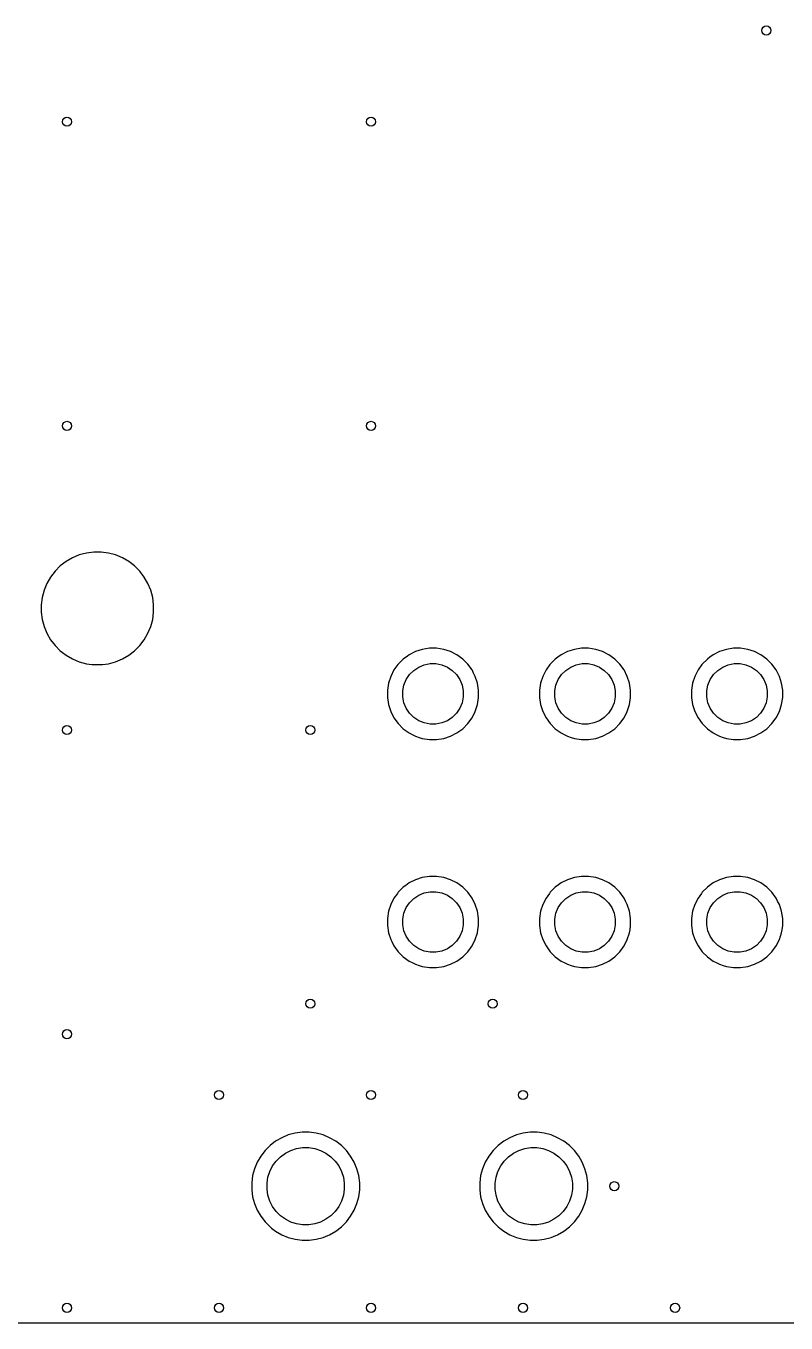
# Model space of a CAD drawing. Extents: x 0.5 to 99.5, y -99.5 to -0.5.
# Drawn here: x 48.65 to 73.65, y -99.5 to -56.85 of the extents above; entities that cross this region are included whole.
import ezdxf

# ---------------------------------------------------------------- set-up
doc = ezdxf.new("R2010")
doc.units = 0
doc.layers.add('BLACK', color=7, linetype='CONTINUOUS')

msp = doc.modelspace()

# ---------------------------------------------------------------- linework, layer by layer
at = {"layer": 'BLACK', "linetype": 'CONTINUOUS'}
for p, q in [((50.638214, -74.181156), (50.403895, -74.243942)), ((50.878711, -74.149495), (50.638214, -74.181156)), ((50.878712, -74.149495), (50.878711, -74.149495)), ((51.121288, -74.149495), (50.878712, -74.149495)), ((51.121289, -74.149495), (51.121288, -74.149495)), ((51.361785, -74.181156), (51.121289, -74.149495)), ((51.596104, -74.243942), (51.361785, -74.181156)), ((49.777256, -74.605734), (49.605739, -74.777251)), ((49.777263, -74.605728), (49.777256, -74.605734)), ((49.969706, -74.458062), (49.777263, -74.605728)), ((50.179785, -74.336772), (49.969706, -74.458062)), ((50.179794, -74.336768), (50.179785, -74.336772)), ((50.403895, -74.243942), (50.179794, -74.336768)), ((51.820205, -74.336768), (51.596104, -74.243942)), ((51.820212, -74.336771), (51.820205, -74.336768)), ((52.030289, -74.458059), (51.820212, -74.336771)), ((52.030292, -74.458061), (52.030289, -74.458059)), ((52.030293, -74.458062), (52.030292, -74.458061)), ((52.222736, -74.605728), (52.030293, -74.458062)), ((52.222743, -74.605734), (52.222736, -74.605728)), ((52.39426, -74.777251), (52.222743, -74.605734)), ((49.458067, -74.969701), (49.336777, -75.17978)), ((49.605733, -74.777258), (49.458067, -74.969701)), ((49.605739, -74.777251), (49.605733, -74.777258)), ((52.394265, -74.777257), (52.39426, -74.777251)), ((52.541936, -74.969706), (52.394265, -74.777257)), ((52.663224, -75.179783), (52.541936, -74.969706)), ((49.243947, -75.40389), (49.181161, -75.638209)), ((49.336773, -75.179789), (49.243947, -75.40389)), ((49.336777, -75.17978), (49.336773, -75.179789)), ((52.756054, -75.403895), (52.663224, -75.179783)), ((52.818838, -75.638206), (52.756054, -75.403895)), ((49.181161, -75.638209), (49.1495, -75.878706)), ((49.1495, -75.878706), (49.1495, -76.121283)), ((52.8505, -75.878707), (52.818838, -75.638206)), ((52.8505, -76.121283), (52.8505, -75.878707)), ((49.1495, -76.121283), (49.181161, -76.36178)), ((52.818838, -76.361784), (52.8505, -76.121283)), ((49.181161, -76.36178), (49.243947, -76.596099)), ((49.243947, -76.596099), (49.336773, -76.8202)), ((52.663224, -76.820207), (52.756054, -76.596095)), ((52.756054, -76.596095), (52.818838, -76.361784)), ((49.336773, -76.8202), (49.336776, -76.820207)), ((49.336776, -76.820207), (49.458064, -77.030284)), ((49.458064, -77.030284), (49.458066, -77.030287)), ((49.458066, -77.030287), (49.458067, -77.030288)), ((49.458067, -77.030288), (49.605733, -77.222731)), ((52.394265, -77.222733), (52.541936, -77.030284)), ((52.541936, -77.030284), (52.663224, -76.820207)), ((49.605733, -77.222731), (49.605739, -77.222738)), ((49.605739, -77.222738), (49.777256, -77.394255)), ((49.777256, -77.394255), (49.777263, -77.394261)), ((49.777263, -77.394261), (49.85636, -77.454954)), ((49.85636, -77.454954), (49.969711, -77.541931)), ((49.969711, -77.541931), (50.179788, -77.663219)), ((51.820212, -77.663219), (52.030289, -77.541931)), ((52.030289, -77.541931), (52.222738, -77.39426)), ((52.222738, -77.39426), (52.394265, -77.222733)), ((61.194619, -77.570169), (61.05999, -77.667983)), ((61.251066, -77.529157), (61.194619, -77.570169)), ((61.461503, -77.421933), (61.251066, -77.529157)), ((61.686131, -77.348946), (61.461503, -77.421933)), ((61.919403, -77.312), (61.686131, -77.348946)), ((61.919408, -77.312), (61.919403, -77.312)), ((62.155592, -77.312), (61.919408, -77.312)), ((62.155597, -77.312), (62.155592, -77.312)), ((62.388868, -77.348946), (62.155597, -77.312)), ((62.613496, -77.421933), (62.388868, -77.348946)), ((62.823933, -77.529157), (62.613496, -77.421933)), ((63.01501, -77.667983), (62.823933, -77.529157)), ((66.14205, -77.608363), (66.05999, -77.667984)), ((66.251066, -77.529158), (66.14205, -77.608363)), ((66.461503, -77.421934), (66.251066, -77.529158)), ((66.686131, -77.348947), (66.461503, -77.421934)), ((66.919403, -77.312001), (66.686131, -77.348947)), ((66.919408, -77.312001), (66.919403, -77.312001)), ((67.155592, -77.312001), (66.919408, -77.312001)), ((67.155597, -77.312001), (67.155592, -77.312001)), ((67.388868, -77.348947), (67.155597, -77.312001)), ((67.613496, -77.421934), (67.388868, -77.348947)), ((67.823931, -77.529157), (67.613496, -77.421934)), ((67.823933, -77.529158), (67.823931, -77.529157)), ((68.01501, -77.667984), (67.823933, -77.529158)), ((71.142049, -77.608363), (71.059989, -77.667984)), ((71.251065, -77.529158), (71.142049, -77.608363)), ((71.461502, -77.421934), (71.251065, -77.529158)), ((71.68613, -77.348947), (71.461502, -77.421934)), ((71.919402, -77.312001), (71.68613, -77.348947)), ((71.919407, -77.312001), (71.919402, -77.312001)), ((72.155591, -77.312001), (71.919407, -77.312001)), ((72.155596, -77.312001), (72.155591, -77.312001)), ((72.388867, -77.348947), (72.155596, -77.312001)), ((72.613495, -77.421934), (72.388867, -77.348947)), ((72.82393, -77.529157), (72.613495, -77.421934)), ((72.823932, -77.529158), (72.82393, -77.529157)), ((73.015009, -77.667984), (72.823932, -77.529158)), ((50.179788, -77.663219), (50.4039, -77.756049)), ((50.4039, -77.756049), (50.638211, -77.818833)), ((50.638211, -77.818833), (50.818586, -77.842579)), ((50.818586, -77.842579), (50.878711, -77.850495)), ((50.878711, -77.850495), (50.878712, -77.850495)), ((50.878712, -77.850495), (51.121289, -77.850495)), ((51.121289, -77.850495), (51.169388, -77.844162)), ((51.169388, -77.844162), (51.361789, -77.818833)), ((51.361789, -77.818833), (51.5961, -77.756049)), ((51.5961, -77.756049), (51.820212, -77.663219)), ((60.754157, -78.026066), (60.646933, -78.236503)), ((60.881718, -77.850495), (60.754157, -78.026066)), ((60.892983, -77.83499), (60.881718, -77.850495)), ((60.892985, -77.834988), (60.892983, -77.83499)), ((61.059987, -77.667985), (60.892985, -77.834987)), ((60.892985, -77.834987), (60.892985, -77.834988)), ((61.059988, -77.667985), (61.059987, -77.667985)), ((61.05999, -77.667983), (61.059988, -77.667985)), ((61.26449, -78.178107), (61.403107, -78.03949)), ((61.403107, -78.03949), (61.566103, -77.930579)), ((61.566103, -77.930579), (61.747215, -77.85556)), ((61.747215, -77.85556), (61.939483, -77.817315)), ((61.939483, -77.817315), (62.135517, -77.817315)), ((62.135517, -77.817315), (62.327785, -77.85556)), ((62.327785, -77.85556), (62.508897, -77.930579)), ((62.508897, -77.930579), (62.671893, -78.03949)), ((62.671893, -78.03949), (62.81051, -78.178107)), ((63.182017, -77.83499), (63.01501, -77.667983)), ((63.320843, -78.026067), (63.182017, -77.83499)), ((63.371502, -78.125491), (63.320843, -78.026067)), ((65.754157, -78.026067), (65.646933, -78.236504)), ((65.881719, -77.850495), (65.754157, -78.026067)), ((65.892983, -77.834991), (65.881719, -77.850495)), ((65.892985, -77.834989), (65.892983, -77.834991)), ((66.059987, -77.667986), (65.892985, -77.834988)), ((65.892985, -77.834988), (65.892985, -77.834989)), ((66.059988, -77.667986), (66.059987, -77.667986)), ((66.05999, -77.667984), (66.059988, -77.667986)), ((66.26449, -78.178108), (66.403107, -78.039491)), ((66.403107, -78.039491), (66.566103, -77.93058)), ((66.566103, -77.93058), (66.747215, -77.855561)), ((66.747215, -77.855561), (66.939483, -77.817316)), ((66.939483, -77.817316), (67.135517, -77.817316)), ((67.135517, -77.817316), (67.327785, -77.855561)), ((67.327785, -77.855561), (67.508897, -77.93058)), ((67.508897, -77.93058), (67.671893, -78.039491)), ((67.671893, -78.039491), (67.81051, -78.178108)), ((68.182017, -77.834991), (68.01501, -77.667984)), ((68.320842, -78.026067), (68.182017, -77.834991)), ((68.428066, -78.236504), (68.320842, -78.026067)), ((70.754156, -78.026067), (70.646932, -78.236504)), ((70.881718, -77.850495), (70.754156, -78.026067)), ((70.892982, -77.834991), (70.881718, -77.850495)), ((70.892984, -77.834989), (70.892982, -77.834991)), ((71.059986, -77.667986), (70.892984, -77.834988)), ((70.892984, -77.834988), (70.892984, -77.834989)), ((71.059987, -77.667986), (71.059986, -77.667986)), ((71.059989, -77.667984), (71.059987, -77.667986)), ((71.264489, -78.178108), (71.403106, -78.039491)), ((71.403106, -78.039491), (71.566102, -77.93058)), ((71.566102, -77.93058), (71.747214, -77.855561)), ((71.747214, -77.855561), (71.939482, -77.817316)), ((71.939482, -77.817316), (72.135516, -77.817316)), ((72.135516, -77.817316), (72.327784, -77.855561)), ((72.327784, -77.855561), (72.508896, -77.93058)), ((72.508896, -77.93058), (72.671892, -78.039491)), ((72.671892, -78.039491), (72.810509, -78.178108)), ((73.11166, -77.764635), (73.015009, -77.667984)), ((73.182016, -77.834991), (73.11166, -77.764635)), ((73.320841, -78.026066), (73.182016, -77.834991)), ((73.320841, -78.026067), (73.320841, -78.026066)), ((73.428065, -78.236504), (73.320841, -78.026067)), ((60.573946, -78.461131), (60.537, -78.694402)), ((60.646933, -78.236503), (60.573946, -78.461131)), ((61.08056, -78.522215), (61.155579, -78.341103)), ((61.155579, -78.341103), (61.26449, -78.178107)), ((62.81051, -78.178107), (62.919421, -78.341103)), ((62.919421, -78.341103), (62.99444, -78.522215)), ((63.428066, -78.236503), (63.371502, -78.125491)), ((63.501053, -78.461131), (63.428066, -78.236503)), ((63.538, -78.694402), (63.501053, -78.461131)), ((65.573946, -78.461132), (65.537, -78.694403)), ((65.646933, -78.236504), (65.573946, -78.461132)), ((66.08056, -78.522216), (66.155579, -78.341104)), ((66.155579, -78.341104), (66.26449, -78.178108)), ((67.81051, -78.178108), (67.919421, -78.341104)), ((67.919421, -78.341104), (67.99444, -78.522216)), ((68.501053, -78.461132), (68.428066, -78.236504)), ((68.538, -78.694403), (68.501053, -78.461132)), ((70.573945, -78.461132), (70.536999, -78.694403)), ((70.646932, -78.236504), (70.573945, -78.461132)), ((71.080559, -78.522216), (71.155578, -78.341104)), ((71.155578, -78.341104), (71.264489, -78.178108)), ((72.810509, -78.178108), (72.91942, -78.341104)), ((72.91942, -78.341104), (72.994439, -78.522216)), ((73.501052, -78.461132), (73.428065, -78.236504)), ((73.537999, -78.694403), (73.501052, -78.461132)), ((60.537, -78.694402), (60.537, -78.930597)), ((61.042315, -78.714483), (61.08056, -78.522215)), ((61.042315, -78.910517), (61.042315, -78.714483)), ((62.99444, -78.522215), (63.032685, -78.714483)), ((63.032685, -78.714483), (63.032685, -78.910517)), ((63.538, -78.694403), (63.538, -78.694402)), ((63.538, -78.930597), (63.538, -78.694403)), ((65.537, -78.694403), (65.537, -78.930598)), ((66.042315, -78.714484), (66.08056, -78.522216)), ((66.042315, -78.910518), (66.042315, -78.714484)), ((67.99444, -78.522216), (68.032685, -78.714484)), ((68.032685, -78.714484), (68.032685, -78.910518)), ((68.538, -78.930598), (68.538, -78.694403)), ((70.536999, -78.694403), (70.536999, -78.930598)), ((71.042314, -78.714484), (71.080559, -78.522216)), ((71.042314, -78.910518), (71.042314, -78.714484)), ((72.994439, -78.522216), (73.032684, -78.714484)), ((73.032684, -78.714484), (73.032684, -78.910518)), ((73.537999, -78.930598), (73.537999, -78.694403)), ((60.537, -78.930597), (60.573946, -79.163868)), ((60.573946, -79.163868), (60.646933, -79.388496)), ((61.08056, -79.102785), (61.042315, -78.910517)), ((61.155579, -79.283897), (61.08056, -79.102785)), ((61.26449, -79.446893), (61.155579, -79.283897)), ((62.919421, -79.283897), (62.81051, -79.446893)), ((62.99444, -79.102785), (62.919421, -79.283897)), ((63.032685, -78.910517), (62.99444, -79.102785)), ((63.428068, -79.388492), (63.501053, -79.163868)), ((63.501053, -79.163868), (63.538, -78.930597)), ((65.537, -78.930598), (65.573946, -79.163869)), ((65.573946, -79.163869), (65.646933, -79.388497)), ((66.08056, -79.102786), (66.042315, -78.910518)), ((66.155579, -79.283898), (66.08056, -79.102786)), ((66.26449, -79.446894), (66.155579, -79.283898)), ((67.919421, -79.283898), (67.81051, -79.446894)), ((67.99444, -79.102786), (67.919421, -79.283898)), ((68.032685, -78.910518), (67.99444, -79.102786)), ((68.428068, -79.388493), (68.501053, -79.163869)), ((68.501053, -79.163868), (68.538, -78.930598)), ((68.501053, -79.163869), (68.501053, -79.163868)), ((70.536999, -78.930598), (70.573945, -79.163869)), ((70.573945, -79.163869), (70.646932, -79.388497)), ((71.080559, -79.102786), (71.042314, -78.910518)), ((71.155578, -79.283898), (71.080559, -79.102786)), ((71.264489, -79.446894), (71.155578, -79.283898)), ((72.91942, -79.283898), (72.810509, -79.446894)), ((72.994439, -79.102786), (72.91942, -79.283898)), ((73.032684, -78.910518), (72.994439, -79.102786)), ((73.428067, -79.388493), (73.501052, -79.163869)), ((73.501052, -79.163868), (73.537999, -78.930598)), ((73.501052, -79.163869), (73.501052, -79.163868)), ((60.646933, -79.388496), (60.754157, -79.598933)), ((60.754157, -79.598933), (60.892983, -79.79001)), ((61.403107, -79.58551), (61.26449, -79.446893)), ((61.566103, -79.694421), (61.403107, -79.58551)), ((61.747215, -79.76944), (61.566103, -79.694421)), ((62.508897, -79.694421), (62.327785, -79.76944)), ((62.671893, -79.58551), (62.508897, -79.694421)), ((62.81051, -79.446893), (62.671893, -79.58551)), ((63.182017, -79.79001), (63.320843, -79.598933)), ((63.320843, -79.598933), (63.428068, -79.388492)), ((65.646933, -79.388497), (65.754156, -79.598933)), ((65.754156, -79.598933), (65.754157, -79.598934)), ((65.754157, -79.598934), (65.892983, -79.790011)), ((66.403107, -79.585511), (66.26449, -79.446894)), ((66.566103, -79.694422), (66.403107, -79.585511)), ((66.747215, -79.769441), (66.566103, -79.694422)), ((67.508897, -79.694422), (67.327785, -79.769441)), ((67.671893, -79.585511), (67.508897, -79.694422)), ((67.81051, -79.446894), (67.671893, -79.585511)), ((68.182017, -79.790011), (68.320843, -79.598934)), ((68.320843, -79.598934), (68.428068, -79.388493)), ((70.646932, -79.388497), (70.754155, -79.598933)), ((70.754155, -79.598933), (70.754156, -79.598934)), ((70.754156, -79.598934), (70.892982, -79.790011)), ((71.403106, -79.585511), (71.264489, -79.446894)), ((71.566102, -79.694422), (71.403106, -79.585511)), ((71.747214, -79.769441), (71.566102, -79.694422)), ((72.508896, -79.694422), (72.327784, -79.769441)), ((72.671892, -79.585511), (72.508896, -79.694422)), ((72.810509, -79.446894), (72.671892, -79.585511)), ((73.182016, -79.790011), (73.320842, -79.598934)), ((73.320842, -79.598934), (73.428067, -79.388493)), ((60.892983, -79.79001), (61.05999, -79.957017)), ((61.05999, -79.957017), (61.251067, -80.095843)), ((61.251067, -80.095843), (61.350491, -80.146502)), ((61.350491, -80.146502), (61.461503, -80.203066)), ((61.939483, -79.807685), (61.747215, -79.76944)), ((62.135517, -79.807685), (61.939483, -79.807685)), ((62.327785, -79.76944), (62.135517, -79.807685)), ((62.613492, -80.203068), (62.823933, -80.095843)), ((62.823933, -80.095843), (63.01501, -79.957017)), ((63.01501, -79.957017), (63.182017, -79.79001)), ((65.892983, -79.790011), (66.05999, -79.957018)), ((66.05999, -79.957018), (66.251067, -80.095844)), ((66.251067, -80.095844), (66.350491, -80.146503)), ((66.350491, -80.146503), (66.461503, -80.203067)), ((66.939483, -79.807686), (66.747215, -79.769441)), ((67.135517, -79.807686), (66.939483, -79.807686)), ((67.327785, -79.769441), (67.135517, -79.807686)), ((67.613492, -80.203069), (67.823933, -80.095844)), ((67.823933, -80.095844), (68.01501, -79.957018)), ((68.01501, -79.957018), (68.182017, -79.790011)), ((70.892982, -79.790011), (71.059989, -79.957018)), ((71.059989, -79.957018), (71.251066, -80.095844)), ((71.251066, -80.095844), (71.35049, -80.146503)), ((71.35049, -80.146503), (71.461502, -80.203067)), ((71.939482, -79.807686), (71.747214, -79.769441)), ((72.135516, -79.807686), (71.939482, -79.807686)), ((72.327784, -79.769441), (72.135516, -79.807686)), ((72.613491, -80.203069), (72.823932, -80.095844)), ((72.823932, -80.095844), (73.015009, -79.957018)), ((73.015009, -79.957018), (73.182016, -79.790011)), ((61.461503, -80.203066), (61.461505, -80.203066)), ((61.461505, -80.203066), (61.461508, -80.203068)), ((61.461508, -80.203068), (61.581912, -80.242189)), ((61.581912, -80.242189), (61.686131, -80.276053)), ((61.686131, -80.276053), (61.919403, -80.313)), ((61.919403, -80.313), (61.919408, -80.313)), ((61.919408, -80.313), (62.155597, -80.313)), ((62.155597, -80.313), (62.388868, -80.276053)), ((62.388868, -80.276053), (62.613492, -80.203068)), ((66.461503, -80.203067), (66.461505, -80.203067)), ((66.461505, -80.203067), (66.461508, -80.203069)), ((66.461508, -80.203069), (66.581912, -80.24219)), ((66.581912, -80.24219), (66.686131, -80.276054)), ((66.686131, -80.276054), (66.919403, -80.313001)), ((66.919403, -80.313001), (66.919408, -80.313001)), ((66.919408, -80.313001), (67.155597, -80.313001)), ((67.155597, -80.313001), (67.388868, -80.276054)), ((67.388868, -80.276054), (67.388871, -80.276053)), ((67.388871, -80.276053), (67.613492, -80.203069)), ((71.461502, -80.203067), (71.461504, -80.203067)), ((71.461504, -80.203067), (71.461507, -80.203069)), ((71.461507, -80.203069), (71.581911, -80.24219)), ((71.581911, -80.24219), (71.68613, -80.276054)), ((71.68613, -80.276054), (71.919402, -80.313001)), ((71.919402, -80.313001), (71.919407, -80.313001)), ((71.919407, -80.313001), (72.155596, -80.313001)), ((72.155596, -80.313001), (72.388867, -80.276054)), ((72.388867, -80.276054), (72.38887, -80.276053)), ((72.38887, -80.276053), (72.613491, -80.203069)), ((61.686131, -84.848946), (61.461503, -84.921933)), ((61.919403, -84.812), (61.686131, -84.848946)), ((61.919408, -84.812), (61.919403, -84.812)), ((62.155592, -84.812), (61.919408, -84.812)), ((62.155597, -84.812), (62.155592, -84.812)), ((62.388868, -84.848946), (62.155597, -84.812)), ((62.613496, -84.921933), (62.388868, -84.848946)), ((66.686131, -84.848945), (66.461503, -84.921932)), ((66.919403, -84.811999), (66.686131, -84.848945)), ((66.919408, -84.811999), (66.919403, -84.811999)), ((67.155592, -84.811999), (66.919408, -84.811999)), ((67.155597, -84.811999), (67.155592, -84.811999)), ((67.388868, -84.848945), (67.155597, -84.811999)), ((67.613496, -84.921932), (67.388868, -84.848945)), ((71.686131, -84.848945), (71.461503, -84.921932)), ((71.919403, -84.811999), (71.686131, -84.848945)), ((71.919408, -84.811999), (71.919403, -84.811999)), ((72.155592, -84.811999), (71.919408, -84.811999)), ((72.155597, -84.811999), (72.155592, -84.811999)), ((72.388868, -84.848945), (72.155597, -84.811999)), ((72.613496, -84.921932), (72.388868, -84.848945)), ((61.059987, -85.167985), (60.892985, -85.334987)), ((61.059988, -85.167985), (61.059987, -85.167985)), ((61.05999, -85.167983), (61.059988, -85.167985)), ((61.14205, -85.108362), (61.05999, -85.167983)), ((61.251066, -85.029157), (61.14205, -85.108362)), ((61.461503, -84.921933), (61.251066, -85.029157)), ((62.823931, -85.029156), (62.613496, -84.921933)), ((62.823933, -85.029157), (62.823931, -85.029156)), ((63.01501, -85.167983), (62.823933, -85.029157)), ((63.182017, -85.33499), (63.01501, -85.167983)), ((66.059987, -85.167984), (65.892985, -85.334986)), ((66.059988, -85.167984), (66.059987, -85.167984)), ((66.05999, -85.167982), (66.059988, -85.167984)), ((66.160511, -85.094949), (66.05999, -85.167982)), ((66.251066, -85.029156), (66.160511, -85.094949)), ((66.461503, -84.921932), (66.251066, -85.029156)), ((67.823933, -85.029156), (67.613496, -84.921932)), ((68.01501, -85.167982), (67.823933, -85.029156)), ((68.182017, -85.334989), (68.01501, -85.167982)), ((71.059987, -85.167984), (70.892985, -85.334986)), ((71.059988, -85.167984), (71.059987, -85.167984)), ((71.05999, -85.167982), (71.059988, -85.167984)), ((71.160511, -85.094949), (71.05999, -85.167982)), ((71.251066, -85.029156), (71.160511, -85.094949)), ((71.461503, -84.921932), (71.251066, -85.029156)), ((72.823933, -85.029156), (72.613496, -84.921932)), ((73.01501, -85.167982), (72.823933, -85.029156)), ((73.182017, -85.334989), (73.01501, -85.167982)), ((60.754157, -85.526066), (60.646933, -85.736503)), ((60.867396, -85.370208), (60.754157, -85.526066)), ((60.892983, -85.33499), (60.867396, -85.370208)), ((60.892985, -85.334988), (60.892983, -85.33499)), ((60.892985, -85.334987), (60.892985, -85.334988)), ((61.155579, -85.841103), (61.26449, -85.678107)), ((61.26449, -85.678107), (61.403107, -85.53949)), ((61.403107, -85.53949), (61.566103, -85.430579)), ((61.566103, -85.430579), (61.747215, -85.35556)), ((61.747215, -85.35556), (61.939483, -85.317315)), ((61.939483, -85.317315), (62.135517, -85.317315)), ((62.135517, -85.317315), (62.327785, -85.35556)), ((62.327785, -85.35556), (62.508897, -85.430579)), ((62.508897, -85.430579), (62.671893, -85.53949)), ((62.671893, -85.53949), (62.81051, -85.678107)), ((62.81051, -85.678107), (62.919421, -85.841103)), ((63.320842, -85.526066), (63.182017, -85.33499)), ((63.428066, -85.736503), (63.320842, -85.526066)), ((65.754157, -85.526065), (65.646933, -85.736502)), ((65.867395, -85.370208), (65.754157, -85.526065)), ((65.892983, -85.334989), (65.867395, -85.370208)), ((65.892985, -85.334987), (65.892983, -85.334989)), ((65.892985, -85.334986), (65.892985, -85.334987)), ((66.155579, -85.841102), (66.26449, -85.678106)), ((66.26449, -85.678106), (66.403107, -85.539489)), ((66.403107, -85.539489), (66.566103, -85.430578)), ((66.566103, -85.430578), (66.747215, -85.355559)), ((66.747215, -85.355559), (66.939483, -85.317314)), ((66.939483, -85.317314), (67.135517, -85.317314)), ((67.135517, -85.317314), (67.327785, -85.355559)), ((67.327785, -85.355559), (67.508897, -85.430578)), ((67.508897, -85.430578), (67.671893, -85.539489)), ((67.671893, -85.539489), (67.81051, -85.678106)), ((67.81051, -85.678106), (67.919421, -85.841102)), ((68.320843, -85.526066), (68.182017, -85.334989)), ((68.371502, -85.62549), (68.320843, -85.526066)), ((68.428066, -85.736502), (68.371502, -85.62549)), ((70.754157, -85.526065), (70.646933, -85.736502)), ((70.867395, -85.370208), (70.754157, -85.526065)), ((70.892983, -85.334989), (70.867395, -85.370208)), ((70.892985, -85.334987), (70.892983, -85.334989)), ((70.892985, -85.334986), (70.892985, -85.334987)), ((71.155579, -85.841102), (71.26449, -85.678106)), ((71.26449, -85.678106), (71.403107, -85.539489)), ((71.403107, -85.539489), (71.566103, -85.430578)), ((71.566103, -85.430578), (71.747215, -85.355559)), ((71.747215, -85.355559), (71.939483, -85.317314)), ((71.939483, -85.317314), (72.135517, -85.317314)), ((72.135517, -85.317314), (72.327785, -85.355559)), ((72.327785, -85.355559), (72.508897, -85.430578)), ((72.508897, -85.430578), (72.671893, -85.539489)), ((72.671893, -85.539489), (72.81051, -85.678106)), ((72.81051, -85.678106), (72.919421, -85.841102)), ((73.320843, -85.526066), (73.182017, -85.334989)), ((73.371502, -85.62549), (73.320843, -85.526066)), ((73.428066, -85.736502), (73.371502, -85.62549)), ((60.573946, -85.961131), (60.537, -86.194402)), ((60.646933, -85.736503), (60.573946, -85.961131)), ((61.042315, -86.214483), (61.08056, -86.022215)), ((61.08056, -86.022215), (61.155579, -85.841103)), ((62.919421, -85.841103), (62.99444, -86.022215)), ((62.99444, -86.022215), (63.032685, -86.214483)), ((63.501053, -85.961131), (63.428066, -85.736503)), ((63.538, -86.194401), (63.501053, -85.961131)), ((65.573946, -85.96113), (65.537, -86.194401)), ((65.646933, -85.736502), (65.573946, -85.96113)), ((66.042315, -86.214482), (66.08056, -86.022214)), ((66.08056, -86.022214), (66.155579, -85.841102)), ((67.919421, -85.841102), (67.99444, -86.022214)), ((67.99444, -86.022214), (68.032685, -86.214482)), ((68.501053, -85.96113), (68.428066, -85.736502)), ((68.538, -86.194401), (68.501053, -85.96113)), ((70.573946, -85.96113), (70.537, -86.194401)), ((70.646933, -85.736502), (70.573946, -85.96113)), ((71.042315, -86.214482), (71.08056, -86.022214)), ((71.08056, -86.022214), (71.155579, -85.841102)), ((72.919421, -85.841102), (72.99444, -86.022214)), ((72.99444, -86.022214), (73.032685, -86.214482)), ((73.501053, -85.96113), (73.428066, -85.736502)), ((73.538, -86.194401), (73.501053, -85.96113)), ((60.537, -86.194402), (60.537, -86.430597)), ((60.537, -86.430597), (60.573946, -86.663868)), ((61.042315, -86.410517), (61.042315, -86.214483)), ((61.08056, -86.602785), (61.042315, -86.410517)), ((63.032685, -86.410517), (62.99444, -86.602785)), ((63.032685, -86.214483), (63.032685, -86.410517)), ((63.501053, -86.663868), (63.516516, -86.566239)), ((63.516516, -86.566239), (63.538, -86.430597)), ((63.538, -86.194402), (63.538, -86.194401)), ((63.538, -86.430597), (63.538, -86.194402)), ((65.537, -86.194401), (65.537, -86.430596)), ((65.537, -86.430596), (65.573946, -86.663867)), ((66.042315, -86.410516), (66.042315, -86.214482)), ((66.08056, -86.602784), (66.042315, -86.410516)), ((68.032685, -86.410516), (67.99444, -86.602784)), ((68.032685, -86.214482), (68.032685, -86.410516)), ((68.501053, -86.663867), (68.516516, -86.566239)), ((68.516516, -86.566239), (68.538, -86.430596)), ((68.538, -86.430596), (68.538, -86.194401)), ((70.537, -86.194401), (70.537, -86.430596)), ((70.537, -86.430596), (70.573946, -86.663867)), ((71.042315, -86.410516), (71.042315, -86.214482)), ((71.08056, -86.602784), (71.042315, -86.410516)), ((73.032685, -86.410516), (72.99444, -86.602784)), ((73.032685, -86.214482), (73.032685, -86.410516)), ((73.501053, -86.663867), (73.516516, -86.566239)), ((73.516516, -86.566239), (73.538, -86.430596)), ((73.538, -86.194402), (73.538, -86.194401)), ((73.538, -86.430596), (73.538, -86.194402)), ((60.573946, -86.663868), (60.646933, -86.888496)), ((60.646933, -86.888496), (60.682254, -86.957816)), ((60.682254, -86.957816), (60.754157, -87.098933)), ((61.155579, -86.783897), (61.08056, -86.602785)), ((61.26449, -86.946893), (61.155579, -86.783897)), ((61.403107, -87.08551), (61.26449, -86.946893)), ((62.81051, -86.946893), (62.671893, -87.08551)), ((62.919421, -86.783897), (62.81051, -86.946893)), ((62.99444, -86.602785), (62.919421, -86.783897)), ((63.320843, -87.098933), (63.428068, -86.888492)), ((63.428068, -86.888492), (63.501053, -86.663868)), ((65.573946, -86.663867), (65.646933, -86.888495)), ((65.646933, -86.888495), (65.754157, -87.098932)), ((66.155579, -86.783896), (66.08056, -86.602784)), ((66.26449, -86.946892), (66.155579, -86.783896)), ((66.403107, -87.085509), (66.26449, -86.946892)), ((67.81051, -86.946892), (67.671893, -87.085509)), ((67.919421, -86.783896), (67.81051, -86.946892)), ((67.99444, -86.602784), (67.919421, -86.783896)), ((68.320843, -87.098932), (68.428068, -86.888491)), ((68.428068, -86.888491), (68.501053, -86.663867)), ((70.573946, -86.663867), (70.646933, -86.888495)), ((70.646933, -86.888495), (70.754157, -87.098932)), ((71.155579, -86.783896), (71.08056, -86.602784)), ((71.26449, -86.946892), (71.155579, -86.783896)), ((71.403107, -87.085509), (71.26449, -86.946892)), ((72.81051, -86.946892), (72.671893, -87.085509)), ((72.919421, -86.783896), (72.81051, -86.946892)), ((72.99444, -86.602784), (72.919421, -86.783896)), ((73.320843, -87.098932), (73.428068, -86.888491)), ((73.428068, -86.888491), (73.501053, -86.663867)), ((60.754157, -87.098933), (60.892983, -87.29001)), ((60.892983, -87.29001), (61.05999, -87.457017)), ((61.566103, -87.194421), (61.403107, -87.08551)), ((61.747215, -87.26944), (61.566103, -87.194421)), ((61.939483, -87.307685), (61.747215, -87.26944)), ((62.135517, -87.307685), (61.939483, -87.307685)), ((62.327785, -87.26944), (62.135517, -87.307685)), ((62.508897, -87.194421), (62.327785, -87.26944)), ((62.671893, -87.08551), (62.508897, -87.194421)), ((63.01501, -87.457017), (63.182017, -87.29001)), ((63.182017, -87.29001), (63.320843, -87.098933)), ((65.754157, -87.098932), (65.892983, -87.290009)), ((65.892983, -87.290009), (66.05999, -87.457016)), ((66.566103, -87.19442), (66.403107, -87.085509)), ((66.747215, -87.269439), (66.566103, -87.19442)), ((66.939483, -87.307684), (66.747215, -87.269439)), ((67.135517, -87.307684), (66.939483, -87.307684)), ((67.327785, -87.269439), (67.135517, -87.307684)), ((67.508897, -87.19442), (67.327785, -87.269439)), ((67.671893, -87.085509), (67.508897, -87.19442)), ((68.01501, -87.457016), (68.182017, -87.290009)), ((68.182017, -87.290009), (68.320843, -87.098932)), ((70.754157, -87.098932), (70.892983, -87.290009)), ((70.892983, -87.290009), (71.05999, -87.457016)), ((71.566103, -87.19442), (71.403107, -87.085509)), ((71.747215, -87.269439), (71.566103, -87.19442)), ((71.939483, -87.307684), (71.747215, -87.269439)), ((72.135517, -87.307684), (71.939483, -87.307684)), ((72.327785, -87.269439), (72.135517, -87.307684)), ((72.508897, -87.19442), (72.327785, -87.269439)), ((72.671893, -87.085509), (72.508897, -87.19442)), ((73.01501, -87.457016), (73.182017, -87.290009)), ((73.182017, -87.290009), (73.320843, -87.098932)), ((61.05999, -87.457017), (61.251067, -87.595843)), ((61.251067, -87.595843), (61.350491, -87.646502)), ((61.350491, -87.646502), (61.461503, -87.703066)), ((61.461503, -87.703066), (61.461505, -87.703066)), ((61.461505, -87.703066), (61.461508, -87.703068)), ((61.461508, -87.703068), (61.581912, -87.742189)), ((61.581912, -87.742189), (61.686131, -87.776053)), ((61.686131, -87.776053), (61.919403, -87.813)), ((61.919403, -87.813), (61.919408, -87.813)), ((61.919408, -87.813), (62.155597, -87.813)), ((62.155597, -87.813), (62.388868, -87.776053)), ((62.388868, -87.776053), (62.388871, -87.776052)), ((62.388871, -87.776052), (62.613492, -87.703068)), ((62.613492, -87.703068), (62.823933, -87.595843)), ((62.823933, -87.595843), (63.01501, -87.457017)), ((66.05999, -87.457016), (66.251067, -87.595842)), ((66.251067, -87.595842), (66.350491, -87.646501)), ((66.350491, -87.646501), (66.461503, -87.703065)), ((66.461503, -87.703065), (66.461505, -87.703065)), ((66.461505, -87.703065), (66.461508, -87.703067)), ((66.461508, -87.703067), (66.581912, -87.742188)), ((66.581912, -87.742188), (66.686131, -87.776052)), ((66.686131, -87.776052), (66.919403, -87.812999)), ((66.919403, -87.812999), (66.919408, -87.812999)), ((66.919408, -87.812999), (67.155597, -87.812999)), ((67.155597, -87.812999), (67.388868, -87.776052)), ((67.388868, -87.776052), (67.613492, -87.703067)), ((67.613492, -87.703067), (67.823933, -87.595842)), ((67.823933, -87.595842), (68.01501, -87.457016)), ((71.05999, -87.457016), (71.251067, -87.595842)), ((71.251067, -87.595842), (71.350491, -87.646501)), ((71.350491, -87.646501), (71.461503, -87.703065)), ((71.461503, -87.703065), (71.461505, -87.703065)), ((71.461505, -87.703065), (71.461508, -87.703067)), ((71.461508, -87.703067), (71.581912, -87.742188)), ((71.581912, -87.742188), (71.686131, -87.776052)), ((71.686131, -87.776052), (71.919403, -87.812999)), ((71.919403, -87.812999), (71.919408, -87.812999)), ((71.919408, -87.812999), (72.155597, -87.812999)), ((72.155597, -87.812999), (72.388868, -87.776052)), ((72.388868, -87.776052), (72.613492, -87.703067)), ((72.613492, -87.703067), (72.823933, -87.595842)), ((72.823933, -87.595842), (73.01501, -87.457016)), ((57.278052, -93.31512), (57.063039, -93.40418)), ((57.502877, -93.254878), (57.278052, -93.31512)), ((57.733617, -93.224501), (57.502877, -93.254878)), ((57.733622, -93.2245), (57.733617, -93.224501)), ((57.733628, -93.2245), (57.733622, -93.2245)), ((57.966372, -93.2245), (57.733628, -93.2245)), ((57.966377, -93.2245), (57.966372, -93.2245)), ((57.966382, -93.224501), (57.966377, -93.2245)), ((58.197122, -93.254878), (57.966382, -93.224501)), ((58.421947, -93.31512), (58.197122, -93.254878)), ((58.63696, -93.40418), (58.421947, -93.31512)), ((64.778052, -93.31512), (64.563039, -93.40418)), ((65.002877, -93.254878), (64.778052, -93.31512)), ((65.233617, -93.224501), (65.002877, -93.254878)), ((65.233622, -93.2245), (65.233617, -93.224501)), ((65.233628, -93.2245), (65.233622, -93.2245)), ((65.466372, -93.2245), (65.233628, -93.2245)), ((65.466377, -93.2245), (65.466372, -93.2245)), ((65.466382, -93.224501), (65.466377, -93.2245)), ((65.697122, -93.254878), (65.466382, -93.224501)), ((65.921947, -93.31512), (65.697122, -93.254878)), ((66.13696, -93.40418), (65.921947, -93.31512)), ((56.512242, -93.82682), (56.370564, -94.011459)), ((56.512248, -93.826813), (56.512242, -93.82682)), ((56.676813, -93.662248), (56.512248, -93.826813)), ((56.67682, -93.662242), (56.676813, -93.662248)), ((56.861459, -93.520564), (56.67682, -93.662242)), ((56.861475, -93.520553), (56.861459, -93.520564)), ((57.063023, -93.404188), (56.861475, -93.520553)), ((57.063039, -93.40418), (57.063023, -93.404188)), ((57.183814, -93.912884), (57.362079, -93.822054)), ((57.362079, -93.822054), (57.552357, -93.760228)), ((57.552357, -93.760228), (57.749965, -93.72893)), ((57.749965, -93.72893), (57.950035, -93.72893)), ((57.950035, -93.72893), (58.147643, -93.760228)), ((58.147643, -93.760228), (58.337921, -93.822054)), ((58.337921, -93.822054), (58.516186, -93.912884)), ((58.636976, -93.404188), (58.63696, -93.40418)), ((58.838524, -93.520553), (58.636976, -93.404188)), ((58.838527, -93.520555), (58.838524, -93.520553)), ((58.838532, -93.520558), (58.838527, -93.520555)), ((58.838538, -93.520562), (58.838532, -93.520558)), ((58.83854, -93.520564), (58.838538, -93.520562)), ((59.023179, -93.662242), (58.83854, -93.520564)), ((59.023186, -93.662248), (59.023179, -93.662242)), ((59.187751, -93.826813), (59.023186, -93.662248)), ((59.187756, -93.826819), (59.187751, -93.826813)), ((59.329442, -94.011468), (59.187756, -93.826819)), ((64.012242, -93.82682), (63.870564, -94.011459)), ((64.012248, -93.826813), (64.012242, -93.82682)), ((64.176813, -93.662248), (64.012248, -93.826813)), ((64.17682, -93.662242), (64.176813, -93.662248)), ((64.361459, -93.520564), (64.17682, -93.662242)), ((64.361475, -93.520553), (64.361459, -93.520564)), ((64.563023, -93.404188), (64.361475, -93.520553)), ((64.563039, -93.40418), (64.563023, -93.404188)), ((64.683814, -93.912884), (64.862079, -93.822054)), ((64.862079, -93.822054), (65.052357, -93.760228)), ((65.052357, -93.760228), (65.249965, -93.72893)), ((65.249965, -93.72893), (65.450035, -93.72893)), ((65.450035, -93.72893), (65.647643, -93.760228)), ((65.647643, -93.760228), (65.837921, -93.822054)), ((65.837921, -93.822054), (66.016186, -93.912884)), ((66.136976, -93.404188), (66.13696, -93.40418)), ((66.338524, -93.520553), (66.136976, -93.404188)), ((66.338527, -93.520555), (66.338524, -93.520553)), ((66.338532, -93.520558), (66.338527, -93.520555)), ((66.338538, -93.520562), (66.338532, -93.520558)), ((66.33854, -93.520564), (66.338538, -93.520562)), ((66.523179, -93.662242), (66.33854, -93.520564)), ((66.523186, -93.662248), (66.523179, -93.662242)), ((66.687751, -93.826813), (66.523186, -93.662248)), ((66.687756, -93.826819), (66.687751, -93.826813)), ((66.829442, -94.011468), (66.687756, -93.826819)), ((56.25418, -94.213039), (56.16512, -94.428052)), ((56.254188, -94.213023), (56.25418, -94.213039)), ((56.370553, -94.011475), (56.254188, -94.213023)), ((56.370564, -94.011459), (56.370553, -94.011475)), ((56.762884, -94.333814), (56.880482, -94.171954)), ((56.880482, -94.171954), (57.021954, -94.030482)), ((57.021954, -94.030482), (57.183814, -93.912884)), ((58.516186, -93.912884), (58.678046, -94.030482)), ((58.678046, -94.030482), (58.819518, -94.171954)), ((58.819518, -94.171954), (58.937116, -94.333814)), ((59.329446, -94.011475), (59.329442, -94.011468)), ((59.445811, -94.213023), (59.329446, -94.011475)), ((59.445819, -94.213039), (59.445811, -94.213023)), ((59.534879, -94.428052), (59.445819, -94.213039)), ((63.75418, -94.213039), (63.66512, -94.428052)), ((63.754188, -94.213023), (63.75418, -94.213039)), ((63.870553, -94.011475), (63.754188, -94.213023)), ((63.870564, -94.011459), (63.870553, -94.011475)), ((64.262884, -94.333814), (64.380482, -94.171954)), ((64.380482, -94.171954), (64.521954, -94.030482)), ((64.521954, -94.030482), (64.683814, -93.912884)), ((66.016186, -93.912884), (66.178046, -94.030482)), ((66.178046, -94.030482), (66.319518, -94.171954)), ((66.319518, -94.171954), (66.437116, -94.333814)), ((66.829446, -94.011475), (66.829442, -94.011468)), ((66.945811, -94.213023), (66.829446, -94.011475)), ((66.945819, -94.213039), (66.945811, -94.213023)), ((67.034879, -94.428052), (66.945819, -94.213039)), ((56.104878, -94.652877), (56.074501, -94.883617)), ((56.16512, -94.428052), (56.104878, -94.652877)), ((56.610228, -94.702357), (56.672054, -94.512079)), ((56.672054, -94.512079), (56.762884, -94.333814)), ((58.937116, -94.333814), (59.027946, -94.512079)), ((59.027946, -94.512079), (59.089772, -94.702357)), ((59.534882, -94.42806), (59.534879, -94.428052)), ((59.595121, -94.652874), (59.534882, -94.42806)), ((59.6255, -94.883628), (59.595121, -94.652874)), ((63.604878, -94.652877), (63.574501, -94.883617)), ((63.66512, -94.428052), (63.604878, -94.652877)), ((64.110228, -94.702357), (64.172054, -94.512079)), ((64.172054, -94.512079), (64.262884, -94.333814)), ((66.437116, -94.333814), (66.527946, -94.512079)), ((66.527946, -94.512079), (66.589772, -94.702357)), ((67.034882, -94.42806), (67.034879, -94.428052)), ((67.095121, -94.652874), (67.034882, -94.42806)), ((67.1255, -94.883628), (67.095121, -94.652874)), ((56.074501, -94.883617), (56.0745, -94.883634)), ((56.0745, -94.883634), (56.0745, -95.116365)), ((56.57893, -94.899965), (56.610228, -94.702357)), ((56.57893, -95.100035), (56.57893, -94.899965)), ((56.610228, -95.297643), (56.57893, -95.100035)), ((59.089772, -94.702357), (59.12107, -94.899965)), ((59.12107, -95.100035), (59.089772, -95.297643)), ((59.12107, -94.899965), (59.12107, -95.100035)), ((59.6255, -94.883634), (59.6255, -94.883628)), ((59.6255, -95.116372), (59.6255, -94.883634)), ((63.574501, -94.883617), (63.5745, -94.883634)), ((63.5745, -94.883634), (63.5745, -95.116365)), ((64.07893, -94.899965), (64.110228, -94.702357)), ((64.07893, -95.100035), (64.07893, -94.899965)), ((64.110228, -95.297643), (64.07893, -95.100035)), ((66.589772, -94.702357), (66.62107, -94.899965)), ((66.62107, -95.100035), (66.589772, -95.297643)), ((66.62107, -94.899965), (66.62107, -95.100035)), ((67.1255, -94.883634), (67.1255, -94.883628)), ((67.1255, -95.116372), (67.1255, -94.883634)), ((56.0745, -95.116365), (56.074501, -95.116382)), ((56.074501, -95.116382), (56.104878, -95.347122)), ((56.104878, -95.347122), (56.16512, -95.571947)), ((56.672054, -95.487921), (56.610228, -95.297643)), ((56.762884, -95.666186), (56.672054, -95.487921)), ((59.027946, -95.487921), (58.937116, -95.666186)), ((59.089772, -95.297643), (59.027946, -95.487921)), ((59.534882, -95.57194), (59.595121, -95.347126)), ((59.595121, -95.347126), (59.6255, -95.116372)), ((63.5745, -95.116365), (63.574501, -95.116382)), ((63.574501, -95.116382), (63.604878, -95.347122)), ((63.604878, -95.347122), (63.66512, -95.571947)), ((64.172054, -95.487921), (64.110228, -95.297643)), ((64.262884, -95.666186), (64.172054, -95.487921)), ((66.527946, -95.487921), (66.437116, -95.666186)), ((66.589772, -95.297643), (66.527946, -95.487921)), ((67.034882, -95.57194), (67.095121, -95.347126)), ((67.095121, -95.347126), (67.1255, -95.116372)), ((56.16512, -95.571947), (56.25418, -95.78696)), ((56.25418, -95.78696), (56.254188, -95.786976)), ((56.254188, -95.786976), (56.370553, -95.988524)), ((56.880482, -95.828046), (56.762884, -95.666186)), ((57.021954, -95.969518), (56.880482, -95.828046)), ((58.819518, -95.828046), (58.678046, -95.969518)), ((58.937116, -95.666186), (58.819518, -95.828046)), ((59.329442, -95.988532), (59.445815, -95.786969)), ((59.445815, -95.786969), (59.534882, -95.57194)), ((63.66512, -95.571947), (63.75418, -95.78696)), ((63.75418, -95.78696), (63.754188, -95.786976)), ((63.754188, -95.786976), (63.870553, -95.988524)), ((64.380482, -95.828046), (64.262884, -95.666186)), ((64.521954, -95.969518), (64.380482, -95.828046)), ((66.319518, -95.828046), (66.178046, -95.969518)), ((66.437116, -95.666186), (66.319518, -95.828046)), ((66.829442, -95.988532), (66.945815, -95.786969)), ((66.945815, -95.786969), (67.034882, -95.57194)), ((56.370553, -95.988524), (56.370564, -95.98854)), ((56.370564, -95.98854), (56.512242, -96.173179)), ((56.512242, -96.173179), (56.512248, -96.173186)), ((56.512248, -96.173186), (56.676813, -96.337751)), ((56.676813, -96.337751), (56.67682, -96.337757)), ((56.67682, -96.337757), (56.730194, -96.378712)), ((56.730194, -96.378712), (56.861468, -96.479442)), ((57.183814, -96.087116), (57.021954, -95.969518)), ((57.362079, -96.177946), (57.183814, -96.087116)), ((57.552357, -96.239772), (57.362079, -96.177946)), ((57.749965, -96.27107), (57.552357, -96.239772)), ((57.950035, -96.27107), (57.749965, -96.27107)), ((58.147643, -96.239772), (57.950035, -96.27107)), ((58.337921, -96.177946), (58.147643, -96.239772)), ((58.516186, -96.087116), (58.337921, -96.177946)), ((58.678046, -95.969518), (58.516186, -96.087116)), ((58.838532, -96.479442), (59.023181, -96.337756)), ((59.023181, -96.337756), (59.187756, -96.173181)), ((59.187756, -96.173181), (59.329442, -95.988532)), ((63.870553, -95.988524), (63.870564, -95.98854)), ((63.870564, -95.98854), (64.012242, -96.173179)), ((64.012242, -96.173179), (64.012248, -96.173186)), ((64.012248, -96.173186), (64.176813, -96.337751)), ((64.176813, -96.337751), (64.17682, -96.337757)), ((64.17682, -96.337757), (64.230194, -96.378712)), ((64.230194, -96.378712), (64.361468, -96.479442)), ((64.683814, -96.087116), (64.521954, -95.969518)), ((64.862079, -96.177946), (64.683814, -96.087116)), ((65.052357, -96.239772), (64.862079, -96.177946)), ((65.249965, -96.27107), (65.052357, -96.239772)), ((65.450035, -96.27107), (65.249965, -96.27107)), ((65.647643, -96.239772), (65.450035, -96.27107)), ((65.837921, -96.177946), (65.647643, -96.239772)), ((66.016186, -96.087116), (65.837921, -96.177946)), ((66.178046, -95.969518), (66.016186, -96.087116)), ((66.338532, -96.479442), (66.523181, -96.337756)), ((66.523181, -96.337756), (66.687756, -96.173181)), ((66.687756, -96.173181), (66.829442, -95.988532)), ((56.861468, -96.479442), (56.861475, -96.479446)), ((56.861475, -96.479446), (57.063023, -96.595811)), ((57.063023, -96.595811), (57.063039, -96.595819)), ((57.063039, -96.595819), (57.278052, -96.684879)), ((57.278052, -96.684879), (57.278054, -96.684879)), ((57.278054, -96.684879), (57.27806, -96.684882)), ((57.27806, -96.684882), (57.502874, -96.745121)), ((57.502874, -96.745121), (57.733628, -96.7755)), ((57.733628, -96.7755), (57.733635, -96.7755)), ((57.733635, -96.7755), (57.966365, -96.7755)), ((57.966365, -96.7755), (57.966372, -96.7755)), ((57.966372, -96.7755), (58.197126, -96.745121)), ((58.197126, -96.745121), (58.42194, -96.684882)), ((58.42194, -96.684882), (58.575471, -96.621288)), ((58.575471, -96.621288), (58.63696, -96.595819)), ((58.63696, -96.595819), (58.636963, -96.595817)), ((58.636963, -96.595817), (58.636969, -96.595815)), ((58.636969, -96.595815), (58.838532, -96.479442)), ((64.361468, -96.479442), (64.361475, -96.479446)), ((64.361475, -96.479446), (64.563023, -96.595811)), ((64.563023, -96.595811), (64.563039, -96.595819)), ((64.563039, -96.595819), (64.778052, -96.684879)), ((64.778052, -96.684879), (64.778054, -96.684879)), ((64.778054, -96.684879), (64.77806, -96.684882)), ((64.77806, -96.684882), (65.002874, -96.745121)), ((65.002874, -96.745121), (65.233628, -96.7755)), ((65.233628, -96.7755), (65.233635, -96.7755)), ((65.233635, -96.7755), (65.466365, -96.7755)), ((65.466365, -96.7755), (65.466372, -96.7755)), ((65.466372, -96.7755), (65.697126, -96.745121)), ((65.697126, -96.745121), (65.92194, -96.684882)), ((65.92194, -96.684882), (66.075471, -96.621288)), ((66.075471, -96.621288), (66.13696, -96.595819)), ((66.13696, -96.595819), (66.136963, -96.595817)), ((66.136963, -96.595817), (66.136969, -96.595815)), ((66.136969, -96.595815), (66.338532, -96.479442)), ((96.996249, -99.4995), (3.003751, -99.4995))]:
    msp.add_line(p, q, dxfattribs=at)
at = {"layer": 'BLACK'}
for centre in [(73, -57), (50, -60), (60, -60), (50, -70), (60, -70), (50, -80), (58, -80), (58, -89), (64, -89), (50, -90), (55, -92), (60, -92), (65, -92), (68, -95), (50, -99), (55, -99), (60, -99), (65, -99), (70, -99)]:
    msp.add_circle(centre, 0.15, dxfattribs=at)

doc.saveas('drawing.dxf')
